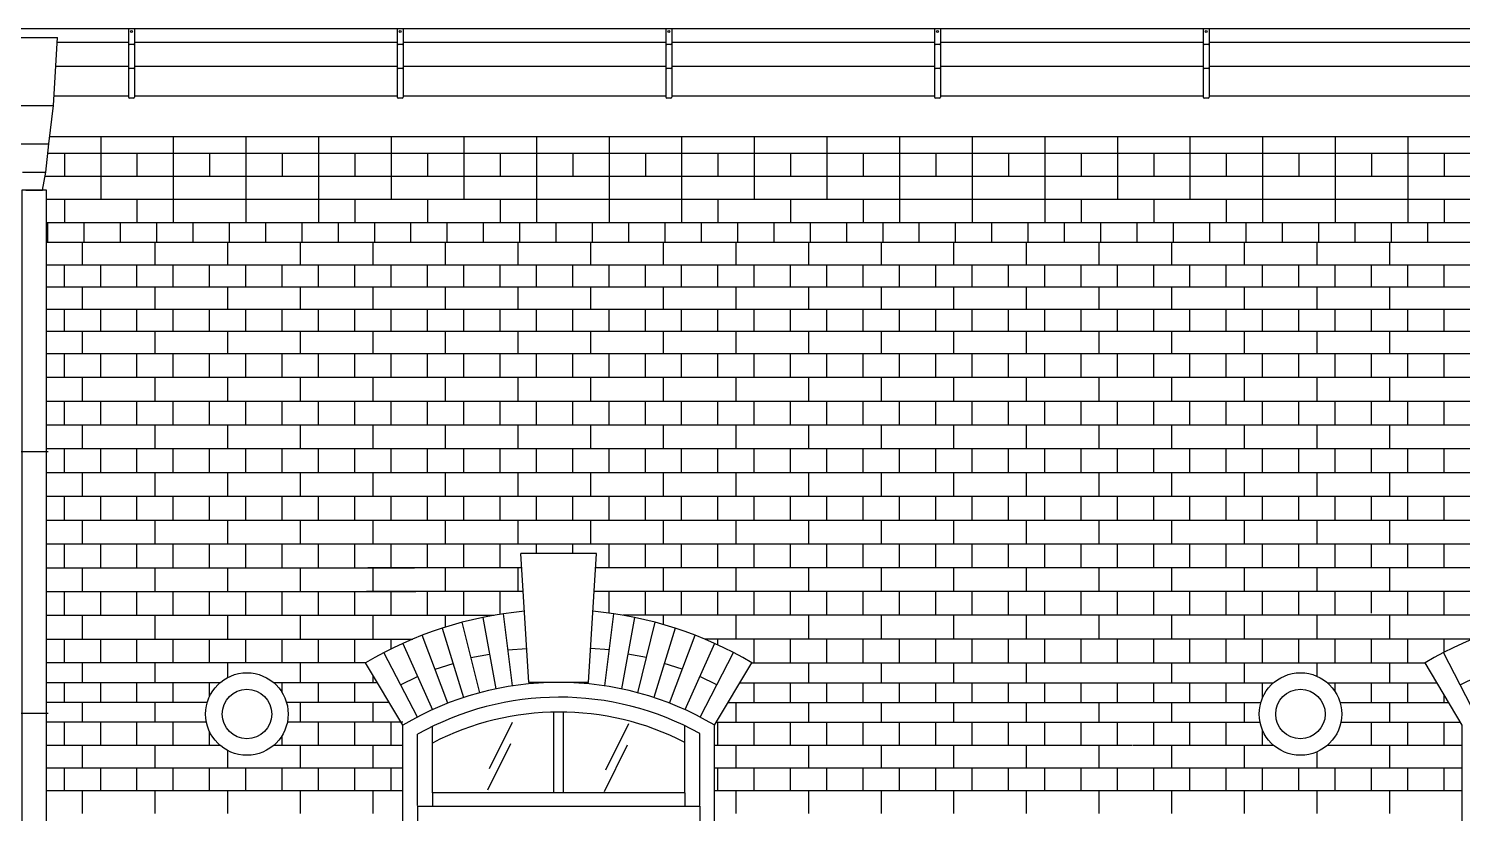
# Model space of a CAD drawing. Extents: x 177441 to 211081, y -129942 to -106182.
# Drawn here: x 191560 to 195903, y -117614 to -115237 of the extents above; entities that cross this region are included whole.
import ezdxf

# ---------------------------------------------------------------- set-up
doc = ezdxf.new("R2010")
doc.units = 0
doc.header["$LTSCALE"] = 50
doc.header["$MEASUREMENT"] = 0
for name, color, linetype in [('COL', 2, 'CONTINUOUS'), ('ele-3', 6, 'CONTINUOUS'), ('h', 5, 'CONTINUOUS'), ('HAT', 5, 'CONTINUOUS'), ('HATCH', 5, 'CONTINUOUS'), ('W-1', 3, 'CONTINUOUS'), ('WID', 4, 'CONTINUOUS')]:
    doc.layers.add(name, color=color, linetype=linetype)

msp = doc.modelspace()

# ---------------------------------------------------------------- linework, layer by layer
at = {"layer": 'COL'}
for p, q in [((191619.5, -116518.6), (191534.5, -116518.6)), ((191619.5, -117311.6), (191534.5, -117311.6))]:
    msp.add_line(p, q, dxfattribs=at)
at = {"layer": 'ele-3'}
for p, q in [((191614.5, -115951.8), (199639.7, -115951.8)), ((191614.5, -116019), (199639.7, -116019)), ((191615.5, -116086.2), (199638.7, -116086.2)), ((191614.5, -116153.4), (199639.7, -116153.4)), ((191614.5, -116220.6), (199639.7, -116220.6)), ((192580.8, -117158), (191614.5, -117158)), ((193750.8, -117158), (195790.8, -117158)), ((192140.1, -117218), (191614.5, -117218)), ((192616.5, -117218), (192302.6, -117218)), ((193715.1, -117218), (194904.2, -117218)), ((194904.2, -117218), (195331.7, -117218)), ((195494.2, -117218), (195826.5, -117218)), ((192101.3, -117278), (191614.5, -117278)), ((192652.2, -117278), (192341.3, -117278)), ((193679.4, -117278), (194702.9, -117278)), ((194702.9, -117278), (195292.9, -117278)), ((195532.9, -117278), (195862.2, -117278)), ((192098.8, -117338), (191614.5, -117338)), ((192693.3, -117338), (192343.8, -117338)), ((193643.7, -117338), (194700.5, -117338)), ((194700.5, -117338), (195290.5, -117338)), ((195535.4, -117338), (195897.9, -117338))]:
    msp.add_line(p, q, dxfattribs=at)
for points in [[(191614.5, -116076.2), (191614.5, -115725.7), (191539.5, -115725.7), (191539.5, -116076.2)], [(191618.3, -115884.6), (191618.3, -115824.6)], [(191728.3, -115884.6), (191728.3, -115824.6)], [(191838.3, -115884.6), (191838.3, -115824.6)], [(191948.3, -115884.6), (191948.3, -115824.6)], [(192058.3, -115884.6), (192058.3, -115824.6)], [(192168.3, -115884.6), (192168.3, -115824.6)], [(192278.3, -115884.6), (192278.3, -115824.6)], [(192388.3, -115884.6), (192388.3, -115824.6)], [(192498.3, -115884.6), (192498.3, -115824.6)], [(192608.3, -115884.6), (192608.3, -115824.6)], [(192718.3, -115884.6), (192718.3, -115824.6)], [(192828.3, -115884.6), (192828.3, -115824.6)], [(192938.3, -115884.6), (192938.3, -115824.6)], [(193048.3, -115884.6), (193048.3, -115824.6)], [(193158.3, -115884.6), (193158.3, -115824.6)], [(193268.3, -115884.6), (193268.3, -115824.6)], [(193378.3, -115884.6), (193378.3, -115824.6)], [(193488.3, -115884.6), (193488.3, -115824.6)], [(193598.3, -115884.6), (193598.3, -115824.6)], [(193708.3, -115884.6), (193708.3, -115824.6)], [(193818.3, -115884.6), (193818.3, -115824.6)], [(193928.3, -115884.6), (193928.3, -115824.6)], [(194038.3, -115884.6), (194038.3, -115824.6)], [(194148.3, -115884.6), (194148.3, -115824.6)], [(194258.3, -115884.6), (194258.3, -115824.6)], [(194368.3, -115884.6), (194368.3, -115824.6)], [(194478.3, -115884.6), (194478.3, -115824.6)], [(194588.3, -115884.6), (194588.3, -115824.6)], [(194698.3, -115884.6), (194698.3, -115824.6)], [(194808.3, -115884.6), (194808.3, -115824.6)], [(194918.3, -115884.6), (194918.3, -115824.6)], [(195028.3, -115884.6), (195028.3, -115824.6)], [(195138.3, -115884.6), (195138.3, -115824.6)], [(195248.3, -115884.6), (195248.3, -115824.6)], [(195358.3, -115884.6), (195358.3, -115824.6)], [(195468.3, -115884.6), (195468.3, -115824.6)], [(195578.3, -115884.6), (195578.3, -115824.6)], [(195688.3, -115884.6), (195688.3, -115824.6)], [(195798.3, -115884.6), (195798.3, -115824.6)], [(191723.3, -115951.8), (191723.3, -115884.6)], [(191943.3, -115951.8), (191943.3, -115884.6)], [(192163.3, -115951.8), (192163.3, -115884.6)], [(192383.3, -115951.8), (192383.3, -115884.6)], [(192603.3, -115951.8), (192603.3, -115884.6)], [(192823.3, -115951.8), (192823.3, -115884.6)], [(193043.3, -115951.8), (193043.3, -115884.6)], [(193263.3, -115951.8), (193263.3, -115884.6)], [(193483.3, -115951.8), (193483.3, -115884.6)], [(193703.3, -115951.8), (193703.3, -115884.6)], [(193923.3, -115951.8), (193923.3, -115884.6)], [(194143.3, -115951.8), (194143.3, -115884.6)], [(194363.3, -115951.8), (194363.3, -115884.6)], [(194583.3, -115951.8), (194583.3, -115884.6)], [(194803.3, -115951.8), (194803.3, -115884.6)], [(195023.3, -115951.8), (195023.3, -115884.6)], [(195243.3, -115951.8), (195243.3, -115884.6)], [(195463.3, -115951.8), (195463.3, -115884.6)], [(195683.3, -115951.8), (195683.3, -115884.6)], [(191539.5, -115935.7), (191539.5, -120689.6), (191614.5, -120689.6), (191614.5, -115935.7)], [(191668.3, -116019), (191668.3, -115951.8)], [(191778.3, -116019), (191778.3, -115951.8)], [(191888.3, -116019), (191888.3, -115951.8)], [(191998.3, -116019), (191998.3, -115951.8)], [(192108.3, -116019), (192108.3, -115951.8)], [(192218.3, -116019), (192218.3, -115951.8)], [(192328.3, -116019), (192328.3, -115951.8)], [(192438.3, -116019), (192438.3, -115951.8)], [(192548.3, -116019), (192548.3, -115951.8)], [(192658.3, -116019), (192658.3, -115951.8)], [(192768.3, -116019), (192768.3, -115951.8)], [(192878.3, -116019), (192878.3, -115951.8)], [(192988.3, -116019), (192988.3, -115951.8)], [(193098.3, -116019), (193098.3, -115951.8)], [(193208.3, -116019), (193208.3, -115951.8)], [(193318.3, -116019), (193318.3, -115951.8)], [(193428.3, -116019), (193428.3, -115951.8)], [(193538.3, -116019), (193538.3, -115951.8)], [(193648.3, -116019), (193648.3, -115951.8)], [(193758.3, -116019), (193758.3, -115951.8)], [(193868.3, -116019), (193868.3, -115951.8)], [(193978.3, -116019), (193978.3, -115951.8)], [(194088.3, -116019), (194088.3, -115951.8)], [(194198.3, -116019), (194198.3, -115951.8)], [(194308.3, -116019), (194308.3, -115951.8)], [(194418.3, -116019), (194418.3, -115951.8)], [(194528.3, -116019), (194528.3, -115951.8)], [(194638.3, -116019), (194638.3, -115951.8)], [(194748.3, -116019), (194748.3, -115951.8)], [(194858.3, -116019), (194858.3, -115951.8)], [(194968.3, -116019), (194968.3, -115951.8)], [(195078.3, -116019), (195078.3, -115951.8)], [(195188.3, -116019), (195188.3, -115951.8)], [(195298.3, -116019), (195298.3, -115951.8)], [(195408.3, -116019), (195408.3, -115951.8)], [(195518.3, -116019), (195518.3, -115951.8)], [(195628.3, -116019), (195628.3, -115951.8)], [(195738.3, -116019), (195738.3, -115951.8)], [(195848.3, -116019), (195848.3, -115951.8)], [(191723.3, -116086.2), (191723.3, -116019)], [(191943.3, -116086.2), (191943.3, -116019)], [(192163.3, -116086.2), (192163.3, -116019)], [(192383.3, -116086.2), (192383.3, -116019)], [(192603.3, -116086.2), (192603.3, -116019)], [(192823.3, -116086.2), (192823.3, -116019)], [(193043.3, -116086.2), (193043.3, -116019)], [(193263.3, -116086.2), (193263.3, -116019)], [(193483.3, -116086.2), (193483.3, -116019)], [(193703.3, -116086.2), (193703.3, -116019)], [(193923.3, -116086.2), (193923.3, -116019)], [(194143.3, -116086.2), (194143.3, -116019)], [(194363.3, -116086.2), (194363.3, -116019)], [(194583.3, -116086.2), (194583.3, -116019)], [(194803.3, -116086.2), (194803.3, -116019)], [(195023.3, -116086.2), (195023.3, -116019)], [(195243.3, -116086.2), (195243.3, -116019)], [(195463.3, -116086.2), (195463.3, -116019)], [(195683.3, -116086.2), (195683.3, -116019)], [(191668.3, -116153.4), (191668.3, -116086.2)], [(191778.3, -116153.4), (191778.3, -116086.2)], [(191888.3, -116153.4), (191888.3, -116086.2)], [(191998.3, -116153.4), (191998.3, -116086.2)], [(192108.3, -116153.4), (192108.3, -116086.2)], [(192218.3, -116153.4), (192218.3, -116086.2)], [(192328.3, -116153.4), (192328.3, -116086.2)], [(192438.3, -116153.4), (192438.3, -116086.2)], [(192548.3, -116153.4), (192548.3, -116086.2)], [(192658.3, -116153.4), (192658.3, -116086.2)], [(192768.3, -116153.4), (192768.3, -116086.2)], [(192878.3, -116153.4), (192878.3, -116086.2)], [(192988.3, -116153.4), (192988.3, -116086.2)], [(193098.3, -116153.4), (193098.3, -116086.2)], [(193208.3, -116153.4), (193208.3, -116086.2)], [(193318.3, -116153.4), (193318.3, -116086.2)], [(193428.3, -116153.4), (193428.3, -116086.2)], [(193538.3, -116153.4), (193538.3, -116086.2)], [(193648.3, -116153.4), (193648.3, -116086.2)], [(193758.3, -116153.4), (193758.3, -116086.2)], [(193868.3, -116153.4), (193868.3, -116086.2)], [(193978.3, -116153.4), (193978.3, -116086.2)], [(194088.3, -116153.4), (194088.3, -116086.2)], [(194198.3, -116153.4), (194198.3, -116086.2)], [(194308.3, -116153.4), (194308.3, -116086.2)], [(194418.3, -116153.4), (194418.3, -116086.2)], [(194528.3, -116153.4), (194528.3, -116086.2)], [(194638.3, -116153.4), (194638.3, -116086.2)], [(194748.3, -116153.4), (194748.3, -116086.2)], [(194858.3, -116153.4), (194858.3, -116086.2)], [(194968.3, -116153.4), (194968.3, -116086.2)], [(195078.3, -116153.4), (195078.3, -116086.2)], [(195188.3, -116153.4), (195188.3, -116086.2)], [(195298.3, -116153.4), (195298.3, -116086.2)], [(195408.3, -116153.4), (195408.3, -116086.2)], [(195518.3, -116153.4), (195518.3, -116086.2)], [(195628.3, -116153.4), (195628.3, -116086.2)], [(195738.3, -116153.4), (195738.3, -116086.2)], [(195848.3, -116153.4), (195848.3, -116086.2)], [(191614.5, -116960.6), (191614.5, -116096.2)], [(191723.3, -116220.6), (191723.3, -116153.4)], [(191943.3, -116220.6), (191943.3, -116153.4)], [(192163.3, -116220.6), (192163.3, -116153.4)], [(192383.3, -116220.6), (192383.3, -116153.4)], [(192603.3, -116220.6), (192603.3, -116153.4)], [(192823.3, -116220.6), (192823.3, -116153.4)], [(193043.3, -116220.6), (193043.3, -116153.4)], [(193263.3, -116220.6), (193263.3, -116153.4)], [(193483.3, -116220.6), (193483.3, -116153.4)], [(193703.3, -116220.6), (193703.3, -116153.4)], [(193923.3, -116220.6), (193923.3, -116153.4)], [(194143.3, -116220.6), (194143.3, -116153.4)], [(194363.3, -116220.6), (194363.3, -116153.4)], [(194583.3, -116220.6), (194583.3, -116153.4)], [(194803.3, -116220.6), (194803.3, -116153.4)], [(195023.3, -116220.6), (195023.3, -116153.4)], [(195243.3, -116220.6), (195243.3, -116153.4)], [(195463.3, -116220.6), (195463.3, -116153.4)], [(195683.3, -116220.6), (195683.3, -116153.4)], [(191614.5, -117845), (191614.5, -116980.6)], [(191723.3, -117218), (191723.3, -117158)], [(191943.3, -117218), (191943.3, -117158)], [(192163.3, -117202.3), (192163.3, -117158)], [(192383.3, -117218), (192383.3, -117158)], [(193923.3, -117218), (193923.3, -117158)], [(194143.3, -117218), (194143.3, -117158)], [(194363.3, -117218), (194363.3, -117158)], [(194583.3, -117218), (194583.3, -117158)], [(195023.3, -117218), (195023.3, -117158)], [(195243.3, -117218), (195243.3, -117158)], [(195463.3, -117198.6), (195463.3, -117158)], [(195683.3, -117218), (195683.3, -117158)], [(191668.3, -117278), (191668.3, -117218)], [(191778.3, -117278), (191778.3, -117218)], [(191888.3, -117278), (191888.3, -117218)], [(191998.3, -117278), (191998.3, -117218)], [(192108.3, -117259.6), (192108.3, -117218)], [(192328.3, -117248.4), (192328.3, -117218)], [(192438.3, -117278), (192438.3, -117218)], [(192548.3, -117278), (192548.3, -117218)], [(192603.3, -117218), (192603.3, -117195.9)], [(193758.3, -117278), (193758.3, -117218)], [(193868.3, -117278), (193868.3, -117218)], [(193978.3, -117278), (193978.3, -117218)], [(194088.3, -117278), (194088.3, -117218)], [(194198.3, -117278), (194198.3, -117218)], [(194308.3, -117278), (194308.3, -117218)], [(194418.3, -117278), (194418.3, -117218)], [(194528.3, -117278), (194528.3, -117218)], [(194638.3, -117278), (194638.3, -117218)], [(194748.3, -117278), (194748.3, -117218)], [(194858.3, -117278), (194858.3, -117218)], [(194968.3, -117278), (194968.3, -117218)], [(195078.3, -117278), (195078.3, -117218)], [(195188.3, -117278), (195188.3, -117218)], [(195298.3, -117263.2), (195298.3, -117218)], [(195518.3, -117245.8), (195518.3, -117218)], [(195628.3, -117278), (195628.3, -117218)], [(195738.3, -117278), (195738.3, -117218)], [(195848.3, -117278), (195848.3, -117254.7)], [(191723.3, -117338), (191723.3, -117278)], [(191943.3, -117338), (191943.3, -117278)], [(192383.3, -117338), (192383.3, -117278)], [(192603.3, -117338), (192603.3, -117278)], [(193703.3, -117338), (193703.3, -117278)], [(193923.3, -117338), (193923.3, -117278)], [(194143.3, -117338), (194143.3, -117278)], [(194363.3, -117338), (194363.3, -117278)], [(194583.3, -117338), (194583.3, -117278)], [(194803.3, -117338), (194803.3, -117278)], [(195023.3, -117338), (195023.3, -117278)], [(195243.3, -117338), (195243.3, -117278)], [(195683.3, -117338), (195683.3, -117278)]]:
    msp.add_lwpolyline(points, dxfattribs=at)
at = {"layer": 'h'}
for p, q in [((199698.3, -115614.6), (191618.3, -115614.6)), ((199644.3, -115684.6), (191609.9, -115684.6)), ((199644.3, -115684.6), (191609.9, -115684.6)), ((199639.7, -115754.6), (191614.5, -115754.6)), ((191614.5, -116292.7), (199639.7, -116292.7)), ((191614.5, -116364.8), (199639.7, -116364.8)), ((191614.5, -116436.9), (199639.7, -116436.9)), ((191614.5, -116509), (199639.7, -116509)), ((191614.5, -116581.1), (199639.7, -116581.1)), ((191614.5, -116653.2), (199639.7, -116653.2)), ((191614.5, -116725.4), (199639.7, -116725.4)), ((191614.5, -116797.5), (199639.7, -116797.5)), ((191614.5, -116869.6), (192728.5, -116869.6)), ((193053.5, -116869.6), (192588.1, -116869.6)), ((196263.5, -116869.6), (193278.1, -116869.6)), ((191614.5, -116941.7), (192733.1, -116941.7)), ((193058.1, -116941.7), (192583.5, -116941.7)), ((196268.1, -116941.7), (193273.5, -116941.7)), ((191614.5, -117013.8), (192970.8, -117013.8)), ((192926.4, -117248.6), (192873.8, -117034.9)), ((192935.9, -117020.4), (192975.8, -117236.8)), ((193025.7, -117227.7), (192998.7, -117009.3)), ((193305.9, -117227.7), (193332.9, -117009.3)), ((193395.7, -117020.4), (193355.8, -117236.8)), ((196180.8, -117013.8), (193360.8, -117013.8)), ((193405.2, -117248.6), (193457.8, -117034.9)), ((191614.5, -117085.9), (192723.8, -117085.9)), ((192830, -117280.3), (192752.6, -117074.3)), ((192812.6, -117052.9), (192877.8, -117263.1)), ((193519, -117052.9), (193453.8, -117263.1)), ((193501.6, -117280.3), (193579, -117074.3)), ((195933.8, -117085.9), (193607.8, -117085.9)), ((192737.6, -117322.3), (192636.4, -117126.9)), ((192693.8, -117099), (192783.2, -117300)), ((192900.1, -117141.8), (192956.3, -117131.4)), ((193012.2, -117118.5), (193069.3, -117114.9)), ((193319.4, -117118.5), (193262.3, -117114.9)), ((193431.5, -117141.8), (193375.3, -117131.4)), ((193637.8, -117099), (193548.4, -117300)), ((193594, -117322.3), (193695.2, -117126.9)), ((195947.6, -117322.3), (195846.4, -117126.9)), ((192791.3, -117177.3), (192845.9, -117160.3)), ((193540.3, -117177.3), (193485.7, -117160.3)), ((192687, -117224.6), (192738.5, -117199.5)), ((193644.6, -117224.6), (193593.1, -117199.5)), ((195897, -117224.6), (195948.5, -117199.5)), ((193024.6, -117338.3), (192955, -117479)), ((193377.6, -117342.7), (193308, -117483.4)), ((191614.5, -117407), (192138.9, -117407)), ((192303.7, -117407), (192693.3, -117407)), ((193019.9, -117403.1), (192950.3, -117543.8)), ((193372.8, -117407.5), (193303.3, -117548.3)), ((193638.3, -117407), (194903, -117407)), ((194905.4, -117407), (195330.5, -117407)), ((195495.4, -117407), (195903.3, -117407)), ((191614.5, -117475.9), (192693.3, -117475.9)), ((193638.3, -117475.9), (195903.3, -117475.9)), ((191614.5, -117544.9), (192693.3, -117544.9)), ((193638.3, -117544.9), (195903.3, -117544.9))]:
    msp.add_line(p, q, dxfattribs=at)
for points in [[(191778.3, -115564.6), (191778.3, -115614.6)], [(191998.3, -115564.6), (191998.3, -115614.6)], [(192218.3, -115564.6), (192218.3, -115614.6)], [(192438.3, -115564.6), (192438.3, -115614.6)], [(192658.3, -115564.6), (192658.3, -115614.6)], [(192878.3, -115564.6), (192878.3, -115614.6)], [(193098.3, -115564.6), (193098.3, -115614.6)], [(193318.3, -115564.6), (193318.3, -115614.6)], [(193538.3, -115564.6), (193538.3, -115614.6)], [(193758.3, -115564.6), (193758.3, -115614.6)], [(193978.3, -115564.6), (193978.3, -115614.6)], [(194198.3, -115564.6), (194198.3, -115614.6)], [(194418.3, -115564.6), (194418.3, -115614.6)], [(194638.3, -115564.6), (194638.3, -115614.6)], [(194858.3, -115564.6), (194858.3, -115614.6)], [(195078.3, -115564.6), (195078.3, -115614.6)], [(195298.3, -115564.6), (195298.3, -115614.6)], [(195518.3, -115564.6), (195518.3, -115614.6)], [(195738.3, -115564.6), (195738.3, -115614.6)], [(191668.3, -115614.6), (191668.3, -115684.6)], [(191668.3, -115614.6), (191668.3, -115684.6)], [(191778.3, -115614.6), (191778.3, -115684.6)], [(191778.3, -115614.6), (191778.3, -115684.6)], [(191888.3, -115614.6), (191888.3, -115684.6)], [(191888.3, -115614.6), (191888.3, -115684.6)], [(191998.3, -115614.6), (191998.3, -115684.6)], [(191998.3, -115614.6), (191998.3, -115684.6)], [(192108.3, -115614.6), (192108.3, -115684.6)], [(192108.3, -115614.6), (192108.3, -115684.6)], [(192218.3, -115614.6), (192218.3, -115684.6)], [(192218.3, -115614.6), (192218.3, -115684.6)], [(192328.3, -115614.6), (192328.3, -115684.6)], [(192328.3, -115614.6), (192328.3, -115684.6)], [(192438.3, -115614.6), (192438.3, -115684.6)], [(192438.3, -115614.6), (192438.3, -115684.6)], [(192548.3, -115614.6), (192548.3, -115684.6)], [(192548.3, -115614.6), (192548.3, -115684.6)], [(192658.3, -115614.6), (192658.3, -115684.6)], [(192658.3, -115614.6), (192658.3, -115684.6)], [(192768.3, -115614.6), (192768.3, -115684.6)], [(192768.3, -115614.6), (192768.3, -115684.6)], [(192878.3, -115614.6), (192878.3, -115684.6)], [(192878.3, -115614.6), (192878.3, -115684.6)], [(192988.3, -115614.6), (192988.3, -115684.6)], [(192988.3, -115614.6), (192988.3, -115684.6)], [(193098.3, -115614.6), (193098.3, -115684.6)], [(193098.3, -115614.6), (193098.3, -115684.6)], [(193208.3, -115614.6), (193208.3, -115684.6)], [(193208.3, -115614.6), (193208.3, -115684.6)], [(193318.3, -115614.6), (193318.3, -115684.6)], [(193318.3, -115614.6), (193318.3, -115684.6)], [(193428.3, -115614.6), (193428.3, -115684.6)], [(193428.3, -115614.6), (193428.3, -115684.6)], [(193538.3, -115614.6), (193538.3, -115684.6)], [(193538.3, -115614.6), (193538.3, -115684.6)], [(193648.3, -115614.6), (193648.3, -115684.6)], [(193648.3, -115614.6), (193648.3, -115684.6)], [(193758.3, -115614.6), (193758.3, -115684.6)], [(193758.3, -115614.6), (193758.3, -115684.6)], [(193868.3, -115614.6), (193868.3, -115684.6)], [(193868.3, -115614.6), (193868.3, -115684.6)], [(193978.3, -115614.6), (193978.3, -115684.6)], [(193978.3, -115614.6), (193978.3, -115684.6)], [(194088.3, -115614.6), (194088.3, -115684.6)], [(194088.3, -115614.6), (194088.3, -115684.6)], [(194198.3, -115614.6), (194198.3, -115684.6)], [(194198.3, -115614.6), (194198.3, -115684.6)], [(194308.3, -115614.6), (194308.3, -115684.6)], [(194308.3, -115614.6), (194308.3, -115684.6)], [(194418.3, -115614.6), (194418.3, -115684.6)], [(194418.3, -115614.6), (194418.3, -115684.6)], [(194528.3, -115614.6), (194528.3, -115684.6)], [(194528.3, -115614.6), (194528.3, -115684.6)], [(194638.3, -115614.6), (194638.3, -115684.6)], [(194638.3, -115614.6), (194638.3, -115684.6)], [(194748.3, -115614.6), (194748.3, -115684.6)], [(194748.3, -115614.6), (194748.3, -115684.6)], [(194858.3, -115614.6), (194858.3, -115684.6)], [(194858.3, -115614.6), (194858.3, -115684.6)], [(194968.3, -115614.6), (194968.3, -115684.6)], [(194968.3, -115614.6), (194968.3, -115684.6)], [(195078.3, -115614.6), (195078.3, -115684.6)], [(195078.3, -115614.6), (195078.3, -115684.6)], [(195188.3, -115614.6), (195188.3, -115684.6)], [(195188.3, -115614.6), (195188.3, -115684.6)], [(195298.3, -115614.6), (195298.3, -115684.6)], [(195298.3, -115614.6), (195298.3, -115684.6)], [(195408.3, -115614.6), (195408.3, -115684.6)], [(195408.3, -115614.6), (195408.3, -115684.6)], [(195518.3, -115614.6), (195518.3, -115684.6)], [(195518.3, -115614.6), (195518.3, -115684.6)], [(195628.3, -115614.6), (195628.3, -115684.6)], [(195628.3, -115614.6), (195628.3, -115684.6)], [(195738.3, -115614.6), (195738.3, -115684.6)], [(195738.3, -115614.6), (195738.3, -115684.6)], [(195848.3, -115614.6), (195848.3, -115684.6)], [(195848.3, -115614.6), (195848.3, -115684.6)], [(191778.3, -115684.6), (191778.3, -115754.6)], [(191998.3, -115684.6), (191998.3, -115754.6)], [(192218.3, -115684.6), (192218.3, -115754.6)], [(192438.3, -115684.6), (192438.3, -115754.6)], [(192658.3, -115684.6), (192658.3, -115754.6)], [(192878.3, -115684.6), (192878.3, -115754.6)], [(193098.3, -115684.6), (193098.3, -115754.6)], [(193318.3, -115684.6), (193318.3, -115754.6)], [(193538.3, -115684.6), (193538.3, -115754.6)], [(193758.3, -115684.6), (193758.3, -115754.6)], [(193978.3, -115684.6), (193978.3, -115754.6)], [(194198.3, -115684.6), (194198.3, -115754.6)], [(194418.3, -115684.6), (194418.3, -115754.6)], [(194638.3, -115684.6), (194638.3, -115754.6)], [(194858.3, -115684.6), (194858.3, -115754.6)], [(195078.3, -115684.6), (195078.3, -115754.6)], [(195298.3, -115684.6), (195298.3, -115754.6)], [(195518.3, -115684.6), (195518.3, -115754.6)], [(195738.3, -115684.6), (195738.3, -115754.6)], [(191668.3, -115754.6), (191668.3, -115824.6)], [(191888.3, -115754.6), (191888.3, -115824.6)], [(191998.3, -115754.6), (191998.3, -115824.6)], [(192218.3, -115754.6), (192218.3, -115824.6)], [(192438.3, -115754.6), (192438.3, -115824.6)], [(192548.3, -115754.6), (192548.3, -115824.6)], [(192768.3, -115754.6), (192768.3, -115824.6)], [(192988.3, -115754.6), (192988.3, -115824.6)], [(193098.3, -115754.6), (193098.3, -115824.6)], [(193318.3, -115754.6), (193318.3, -115824.6)], [(193538.3, -115754.6), (193538.3, -115824.6)], [(193648.3, -115754.6), (193648.3, -115824.6)], [(193868.3, -115754.6), (193868.3, -115824.6)], [(194088.3, -115754.6), (194088.3, -115824.6)], [(194198.3, -115754.6), (194198.3, -115824.6)], [(194418.3, -115754.6), (194418.3, -115824.6)], [(194638.3, -115754.6), (194638.3, -115824.6)], [(194748.3, -115754.6), (194748.3, -115824.6)], [(194968.3, -115754.6), (194968.3, -115824.6)], [(195188.3, -115754.6), (195188.3, -115824.6)], [(195298.3, -115754.6), (195298.3, -115824.6)], [(195518.3, -115754.6), (195518.3, -115824.6)], [(195738.3, -115754.6), (195738.3, -115824.6)], [(195848.3, -115754.6), (195848.3, -115824.6)], [(191668.3, -116292.7), (191668.3, -116220.6)], [(191778.3, -116292.7), (191778.3, -116220.6)], [(191888.3, -116292.7), (191888.3, -116220.6)], [(191998.3, -116292.7), (191998.3, -116220.6)], [(192108.3, -116292.7), (192108.3, -116220.6)], [(192218.3, -116292.7), (192218.3, -116220.6)], [(192328.3, -116292.7), (192328.3, -116220.6)], [(192438.3, -116292.7), (192438.3, -116220.6)], [(192548.3, -116292.7), (192548.3, -116220.6)], [(192658.3, -116292.7), (192658.3, -116220.6)], [(192768.3, -116292.7), (192768.3, -116220.6)], [(192878.3, -116292.7), (192878.3, -116220.6)], [(192988.3, -116292.7), (192988.3, -116220.6)], [(193098.3, -116292.7), (193098.3, -116220.6)], [(193208.3, -116292.7), (193208.3, -116220.6)], [(193318.3, -116292.7), (193318.3, -116220.6)], [(193428.3, -116292.7), (193428.3, -116220.6)], [(193538.3, -116292.7), (193538.3, -116220.6)], [(193648.3, -116292.7), (193648.3, -116220.6)], [(193758.3, -116292.7), (193758.3, -116220.6)], [(193868.3, -116292.7), (193868.3, -116220.6)], [(193978.3, -116292.7), (193978.3, -116220.6)], [(194088.3, -116292.7), (194088.3, -116220.6)], [(194198.3, -116292.7), (194198.3, -116220.6)], [(194308.3, -116292.7), (194308.3, -116220.6)], [(194418.3, -116292.7), (194418.3, -116220.6)], [(194528.3, -116292.7), (194528.3, -116220.6)], [(194638.3, -116292.7), (194638.3, -116220.6)], [(194748.3, -116292.7), (194748.3, -116220.6)], [(194858.3, -116292.7), (194858.3, -116220.6)], [(194968.3, -116292.7), (194968.3, -116220.6)], [(195078.3, -116292.7), (195078.3, -116220.6)], [(195188.3, -116292.7), (195188.3, -116220.6)], [(195298.3, -116292.7), (195298.3, -116220.6)], [(195408.3, -116292.7), (195408.3, -116220.6)], [(195518.3, -116292.7), (195518.3, -116220.6)], [(195628.3, -116292.7), (195628.3, -116220.6)], [(195738.3, -116292.7), (195738.3, -116220.6)], [(195848.3, -116292.7), (195848.3, -116220.6)], [(191723.3, -116364.8), (191723.3, -116292.7)], [(191943.3, -116364.8), (191943.3, -116292.7)], [(192163.3, -116364.8), (192163.3, -116292.7)], [(192383.3, -116364.8), (192383.3, -116292.7)], [(192603.3, -116364.8), (192603.3, -116292.7)], [(192823.3, -116364.8), (192823.3, -116292.7)], [(193043.3, -116364.8), (193043.3, -116292.7)], [(193263.3, -116364.8), (193263.3, -116292.7)], [(193483.3, -116364.8), (193483.3, -116292.7)], [(193703.3, -116364.8), (193703.3, -116292.7)], [(193923.3, -116364.8), (193923.3, -116292.7)], [(194143.3, -116364.8), (194143.3, -116292.7)], [(194363.3, -116364.8), (194363.3, -116292.7)], [(194583.3, -116364.8), (194583.3, -116292.7)], [(194803.3, -116364.8), (194803.3, -116292.7)], [(195023.3, -116364.8), (195023.3, -116292.7)], [(195243.3, -116364.8), (195243.3, -116292.7)], [(195463.3, -116364.8), (195463.3, -116292.7)], [(195683.3, -116364.8), (195683.3, -116292.7)], [(191668.3, -116436.9), (191668.3, -116364.8)], [(191778.3, -116436.9), (191778.3, -116364.8)], [(191888.3, -116436.9), (191888.3, -116364.8)], [(191998.3, -116436.9), (191998.3, -116364.8)], [(192108.3, -116436.9), (192108.3, -116364.8)], [(192218.3, -116436.9), (192218.3, -116364.8)], [(192328.3, -116436.9), (192328.3, -116364.8)], [(192438.3, -116436.9), (192438.3, -116364.8)], [(192548.3, -116436.9), (192548.3, -116364.8)], [(192658.3, -116436.9), (192658.3, -116364.8)], [(192768.3, -116436.9), (192768.3, -116364.8)], [(192878.3, -116436.9), (192878.3, -116364.8)], [(192988.3, -116436.9), (192988.3, -116364.8)], [(193098.3, -116436.9), (193098.3, -116364.8)], [(193208.3, -116436.9), (193208.3, -116364.8)], [(193318.3, -116436.9), (193318.3, -116364.8)], [(193428.3, -116436.9), (193428.3, -116364.8)], [(193538.3, -116436.9), (193538.3, -116364.8)], [(193648.3, -116436.9), (193648.3, -116364.8)], [(193758.3, -116436.9), (193758.3, -116364.8)], [(193868.3, -116436.9), (193868.3, -116364.8)], [(193978.3, -116436.9), (193978.3, -116364.8)], [(194088.3, -116436.9), (194088.3, -116364.8)], [(194198.3, -116436.9), (194198.3, -116364.8)], [(194308.3, -116436.9), (194308.3, -116364.8)], [(194418.3, -116436.9), (194418.3, -116364.8)], [(194528.3, -116436.9), (194528.3, -116364.8)], [(194638.3, -116436.9), (194638.3, -116364.8)], [(194748.3, -116436.9), (194748.3, -116364.8)], [(194858.3, -116436.9), (194858.3, -116364.8)], [(194968.3, -116436.9), (194968.3, -116364.8)], [(195078.3, -116436.9), (195078.3, -116364.8)], [(195188.3, -116436.9), (195188.3, -116364.8)], [(195298.3, -116436.9), (195298.3, -116364.8)], [(195408.3, -116436.9), (195408.3, -116364.8)], [(195518.3, -116436.9), (195518.3, -116364.8)], [(195628.3, -116436.9), (195628.3, -116364.8)], [(195738.3, -116436.9), (195738.3, -116364.8)], [(195848.3, -116436.9), (195848.3, -116364.8)], [(191723.3, -116509), (191723.3, -116436.9)], [(191943.3, -116509), (191943.3, -116436.9)], [(192163.3, -116509), (192163.3, -116436.9)], [(192383.3, -116509), (192383.3, -116436.9)], [(192603.3, -116509), (192603.3, -116436.9)], [(192823.3, -116509), (192823.3, -116436.9)], [(193043.3, -116509), (193043.3, -116436.9)], [(193263.3, -116509), (193263.3, -116436.9)], [(193483.3, -116509), (193483.3, -116436.9)], [(193703.3, -116509), (193703.3, -116436.9)], [(193923.3, -116509), (193923.3, -116436.9)], [(194143.3, -116509), (194143.3, -116436.9)], [(194363.3, -116509), (194363.3, -116436.9)], [(194583.3, -116509), (194583.3, -116436.9)], [(194803.3, -116509), (194803.3, -116436.9)], [(195023.3, -116509), (195023.3, -116436.9)], [(195243.3, -116509), (195243.3, -116436.9)], [(195463.3, -116509), (195463.3, -116436.9)], [(195683.3, -116509), (195683.3, -116436.9)], [(191668.3, -116581.1), (191668.3, -116509)], [(191778.3, -116581.1), (191778.3, -116509)], [(191888.3, -116581.1), (191888.3, -116509)], [(191998.3, -116581.1), (191998.3, -116509)], [(192108.3, -116581.1), (192108.3, -116509)], [(192218.3, -116581.1), (192218.3, -116509)], [(192328.3, -116581.1), (192328.3, -116509)], [(192438.3, -116581.1), (192438.3, -116509)], [(192548.3, -116581.1), (192548.3, -116509)], [(192658.3, -116581.1), (192658.3, -116509)], [(192768.3, -116581.1), (192768.3, -116509)], [(192878.3, -116581.1), (192878.3, -116509)], [(192988.3, -116581.1), (192988.3, -116509)], [(193098.3, -116581.1), (193098.3, -116509)], [(193208.3, -116581.1), (193208.3, -116509)], [(193318.3, -116581.1), (193318.3, -116509)], [(193428.3, -116581.1), (193428.3, -116509)], [(193538.3, -116581.1), (193538.3, -116509)], [(193648.3, -116581.1), (193648.3, -116509)], [(193758.3, -116581.1), (193758.3, -116509)], [(193868.3, -116581.1), (193868.3, -116509)], [(193978.3, -116581.1), (193978.3, -116509)], [(194088.3, -116581.1), (194088.3, -116509)], [(194198.3, -116581.1), (194198.3, -116509)], [(194308.3, -116581.1), (194308.3, -116509)], [(194418.3, -116581.1), (194418.3, -116509)], [(194528.3, -116581.1), (194528.3, -116509)], [(194638.3, -116581.1), (194638.3, -116509)], [(194748.3, -116581.1), (194748.3, -116509)], [(194858.3, -116581.1), (194858.3, -116509)], [(194968.3, -116581.1), (194968.3, -116509)], [(195078.3, -116581.1), (195078.3, -116509)], [(195188.3, -116581.1), (195188.3, -116509)], [(195298.3, -116581.1), (195298.3, -116509)], [(195408.3, -116581.1), (195408.3, -116509)], [(195518.3, -116581.1), (195518.3, -116509)], [(195628.3, -116581.1), (195628.3, -116509)], [(195738.3, -116581.1), (195738.3, -116509)], [(195848.3, -116581.1), (195848.3, -116509)], [(191723.3, -116653.2), (191723.3, -116581.1)], [(191943.3, -116653.2), (191943.3, -116581.1)], [(192163.3, -116653.2), (192163.3, -116581.1)], [(192383.3, -116653.2), (192383.3, -116581.1)], [(192603.3, -116653.2), (192603.3, -116581.1)], [(192823.3, -116653.2), (192823.3, -116581.1)], [(193043.3, -116653.2), (193043.3, -116581.1)], [(193263.3, -116653.2), (193263.3, -116581.1)], [(193483.3, -116653.2), (193483.3, -116581.1)], [(193703.3, -116653.2), (193703.3, -116581.1)], [(193923.3, -116653.2), (193923.3, -116581.1)], [(194143.3, -116653.2), (194143.3, -116581.1)], [(194363.3, -116653.2), (194363.3, -116581.1)], [(194583.3, -116653.2), (194583.3, -116581.1)], [(194803.3, -116653.2), (194803.3, -116581.1)], [(195023.3, -116653.2), (195023.3, -116581.1)], [(195243.3, -116653.2), (195243.3, -116581.1)], [(195463.3, -116653.2), (195463.3, -116581.1)], [(195683.3, -116653.2), (195683.3, -116581.1)], [(191668.3, -116725.4), (191668.3, -116653.2)], [(191778.3, -116725.4), (191778.3, -116653.2)], [(191888.3, -116725.4), (191888.3, -116653.2)], [(191998.3, -116725.4), (191998.3, -116653.2)], [(192108.3, -116725.4), (192108.3, -116653.2)], [(192218.3, -116725.4), (192218.3, -116653.2)], [(192328.3, -116725.4), (192328.3, -116653.2)], [(192438.3, -116725.4), (192438.3, -116653.2)], [(192548.3, -116725.4), (192548.3, -116653.2)], [(192658.3, -116725.4), (192658.3, -116653.2)], [(192768.3, -116725.4), (192768.3, -116653.2)], [(192878.3, -116725.4), (192878.3, -116653.2)], [(192988.3, -116725.4), (192988.3, -116653.2)], [(193098.3, -116725.4), (193098.3, -116653.2)], [(193208.3, -116725.4), (193208.3, -116653.2)], [(193318.3, -116725.4), (193318.3, -116653.2)], [(193428.3, -116725.4), (193428.3, -116653.2)], [(193538.3, -116725.4), (193538.3, -116653.2)], [(193648.3, -116725.4), (193648.3, -116653.2)], [(193758.3, -116725.4), (193758.3, -116653.2)], [(193868.3, -116725.4), (193868.3, -116653.2)], [(193978.3, -116725.4), (193978.3, -116653.2)], [(194088.3, -116725.4), (194088.3, -116653.2)], [(194198.3, -116725.4), (194198.3, -116653.2)], [(194308.3, -116725.4), (194308.3, -116653.2)], [(194418.3, -116725.4), (194418.3, -116653.2)], [(194528.3, -116725.4), (194528.3, -116653.2)], [(194638.3, -116725.4), (194638.3, -116653.2)], [(194748.3, -116725.4), (194748.3, -116653.2)], [(194858.3, -116725.4), (194858.3, -116653.2)], [(194968.3, -116725.4), (194968.3, -116653.2)], [(195078.3, -116725.4), (195078.3, -116653.2)], [(195188.3, -116725.4), (195188.3, -116653.2)], [(195298.3, -116725.4), (195298.3, -116653.2)], [(195408.3, -116725.4), (195408.3, -116653.2)], [(195518.3, -116725.4), (195518.3, -116653.2)], [(195628.3, -116725.4), (195628.3, -116653.2)], [(195738.3, -116725.4), (195738.3, -116653.2)], [(195848.3, -116725.4), (195848.3, -116653.2)], [(191723.3, -116797.5), (191723.3, -116725.4)], [(191943.3, -116797.5), (191943.3, -116725.4)], [(192163.3, -116797.5), (192163.3, -116725.4)], [(192383.3, -116797.5), (192383.3, -116725.4)], [(192603.3, -116797.5), (192603.3, -116725.4)], [(192823.3, -116797.5), (192823.3, -116725.4)], [(193043.3, -116797.5), (193043.3, -116725.4)], [(193263.3, -116797.5), (193263.3, -116725.4)], [(193483.3, -116797.5), (193483.3, -116725.4)], [(193703.3, -116797.5), (193703.3, -116725.4)], [(193923.3, -116797.5), (193923.3, -116725.4)], [(194143.3, -116797.5), (194143.3, -116725.4)], [(194363.3, -116797.5), (194363.3, -116725.4)], [(194583.3, -116797.5), (194583.3, -116725.4)], [(194803.3, -116797.5), (194803.3, -116725.4)], [(195023.3, -116797.5), (195023.3, -116725.4)], [(195243.3, -116797.5), (195243.3, -116725.4)], [(195463.3, -116797.5), (195463.3, -116725.4)], [(195683.3, -116797.5), (195683.3, -116725.4)], [(191668.3, -116869.6), (191668.3, -116797.5)], [(191778.3, -116869.6), (191778.3, -116797.5)], [(191888.3, -116869.6), (191888.3, -116797.5)], [(191998.3, -116869.6), (191998.3, -116797.5)], [(192108.3, -116869.6), (192108.3, -116797.5)], [(192218.3, -116869.6), (192218.3, -116797.5)], [(192328.3, -116869.6), (192328.3, -116797.5)], [(192438.3, -116869.6), (192438.3, -116797.5)], [(192548.3, -116869.6), (192548.3, -116797.5)], [(192658.3, -116869.6), (192658.3, -116797.5)], [(192768.3, -116869.6), (192768.3, -116797.5)], [(192878.3, -116869.6), (192878.3, -116797.5)], [(192988.3, -116869.6), (192988.3, -116797.5)], [(193098.3, -116827), (193098.3, -116797.5)], [(193208.3, -116827), (193208.3, -116797.5)], [(193318.3, -116869.6), (193318.3, -116797.5)], [(193428.3, -116869.6), (193428.3, -116797.5)], [(193538.3, -116869.6), (193538.3, -116797.5)], [(193648.3, -116869.6), (193648.3, -116797.5)], [(193758.3, -116869.6), (193758.3, -116797.5)], [(193868.3, -116869.6), (193868.3, -116797.5)], [(193978.3, -116869.6), (193978.3, -116797.5)], [(194088.3, -116869.6), (194088.3, -116797.5)], [(194198.3, -116869.6), (194198.3, -116797.5)], [(194308.3, -116869.6), (194308.3, -116797.5)], [(194418.3, -116869.6), (194418.3, -116797.5)], [(194528.3, -116869.6), (194528.3, -116797.5)], [(194638.3, -116869.6), (194638.3, -116797.5)], [(194748.3, -116869.6), (194748.3, -116797.5)], [(194858.3, -116869.6), (194858.3, -116797.5)], [(194968.3, -116869.6), (194968.3, -116797.5)], [(195078.3, -116869.6), (195078.3, -116797.5)], [(195188.3, -116869.6), (195188.3, -116797.5)], [(195298.3, -116869.6), (195298.3, -116797.5)], [(195408.3, -116869.6), (195408.3, -116797.5)], [(195518.3, -116869.6), (195518.3, -116797.5)], [(195628.3, -116869.6), (195628.3, -116797.5)], [(195738.3, -116869.6), (195738.3, -116797.5)], [(195848.3, -116869.6), (195848.3, -116797.5)], [(191723.3, -116941.7), (191723.3, -116869.6)], [(191943.3, -116941.7), (191943.3, -116869.6)], [(192163.3, -116941.7), (192163.3, -116869.6)], [(192383.3, -116941.7), (192383.3, -116869.6)], [(192603.3, -116941.7), (192603.3, -116869.6)], [(192823.3, -116941.7), (192823.3, -116869.6)], [(193043.3, -116941.7), (193043.3, -116869.6)], [(193483.3, -116941.7), (193483.3, -116869.6)], [(193703.3, -116941.7), (193703.3, -116869.6)], [(193923.3, -116941.7), (193923.3, -116869.6)], [(194143.3, -116941.7), (194143.3, -116869.6)], [(194363.3, -116941.7), (194363.3, -116869.6)], [(194583.3, -116941.7), (194583.3, -116869.6)], [(194803.3, -116941.7), (194803.3, -116869.6)], [(195023.3, -116941.7), (195023.3, -116869.6)], [(195243.3, -116941.7), (195243.3, -116869.6)], [(195463.3, -116941.7), (195463.3, -116869.6)], [(195683.3, -116941.7), (195683.3, -116869.6)], [(191668.3, -117013.8), (191668.3, -116941.7)], [(191778.3, -117013.8), (191778.3, -116941.7)], [(191888.3, -117013.8), (191888.3, -116941.7)], [(191998.3, -117013.8), (191998.3, -116941.7)], [(192108.3, -117013.8), (192108.3, -116941.7)], [(192218.3, -117013.8), (192218.3, -116941.7)], [(192328.3, -117013.8), (192328.3, -116941.7)], [(192438.3, -117013.8), (192438.3, -116941.7)], [(192548.3, -117013.8), (192548.3, -116941.7)], [(192658.3, -117013.8), (192658.3, -116941.7)], [(192768.3, -117013.8), (192768.3, -116941.7)], [(192878.3, -117013.8), (192878.3, -116941.7)], [(192988.3, -117010.9), (192988.3, -116941.7)], [(193318.3, -117007.3), (193318.3, -116941.7)], [(193428.3, -117013.8), (193428.3, -116941.7)], [(193538.3, -117013.8), (193538.3, -116941.7)], [(193648.3, -117013.8), (193648.3, -116941.7)], [(193758.3, -117013.8), (193758.3, -116941.7)], [(193868.3, -117013.8), (193868.3, -116941.7)], [(193978.3, -117013.8), (193978.3, -116941.7)], [(194088.3, -117013.8), (194088.3, -116941.7)], [(194198.3, -117013.8), (194198.3, -116941.7)], [(194308.3, -117013.8), (194308.3, -116941.7)], [(194418.3, -117013.8), (194418.3, -116941.7)], [(194528.3, -117013.8), (194528.3, -116941.7)], [(194638.3, -117013.8), (194638.3, -116941.7)], [(194748.3, -117013.8), (194748.3, -116941.7)], [(194858.3, -117013.8), (194858.3, -116941.7)], [(194968.3, -117013.8), (194968.3, -116941.7)], [(195078.3, -117013.8), (195078.3, -116941.7)], [(195188.3, -117013.8), (195188.3, -116941.7)], [(195298.3, -117013.8), (195298.3, -116941.7)], [(195408.3, -117013.8), (195408.3, -116941.7)], [(195518.3, -117013.8), (195518.3, -116941.7)], [(195628.3, -117007.9), (195628.3, -116941.7)], [(195738.3, -117013.8), (195738.3, -116941.7)], [(195848.3, -117013.8), (195848.3, -116941.7)], [(191723.3, -117085.9), (191723.3, -117013.8)], [(191943.3, -117085.9), (191943.3, -117013.8)], [(192163.3, -117085.9), (192163.3, -117013.8)], [(192383.3, -117085.9), (192383.3, -117013.8)], [(192603.3, -117085.9), (192603.3, -117013.8)], [(192823.3, -117049.5), (192823.3, -117013.8)], [(193483.3, -117042), (193483.3, -117013.8)], [(193703.3, -117085.9), (193703.3, -117013.8)], [(193923.3, -117085.9), (193923.3, -117013.8)], [(194143.3, -117085.9), (194143.3, -117013.8)], [(194363.3, -117085.9), (194363.3, -117013.8)], [(194583.3, -117085.9), (194583.3, -117013.8)], [(194803.3, -117085.9), (194803.3, -117013.8)], [(195023.3, -117085.9), (195023.3, -117013.8)], [(195243.3, -117085.9), (195243.3, -117013.8)], [(195463.3, -117085.9), (195463.3, -117013.8)], [(195683.3, -117085.9), (195683.3, -117013.8)], [(191668.3, -117158), (191668.3, -117085.9)], [(191778.3, -117158), (191778.3, -117085.9)], [(191888.3, -117158), (191888.3, -117085.9)], [(191998.3, -117158), (191998.3, -117085.9)], [(192108.3, -117158), (192108.3, -117085.9)], [(192218.3, -117158), (192218.3, -117085.9)], [(192328.3, -117158), (192328.3, -117085.9)], [(192438.3, -117158), (192438.3, -117085.9)], [(192548.3, -117158), (192548.3, -117085.9)], [(192658.3, -117115.8), (192658.3, -117085.9)], [(193648.3, -117103.8), (193648.3, -117085.9)], [(193758.3, -117158), (193758.3, -117085.9)], [(193868.3, -117158), (193868.3, -117085.9)], [(193978.3, -117158), (193978.3, -117085.9)], [(194088.3, -117158), (194088.3, -117085.9)], [(194198.3, -117158), (194198.3, -117085.9)], [(194308.3, -117158), (194308.3, -117085.9)], [(194418.3, -117158), (194418.3, -117085.9)], [(194528.3, -117158), (194528.3, -117085.9)], [(194638.3, -117158), (194638.3, -117085.9)], [(194748.3, -117158), (194748.3, -117085.9)], [(194858.3, -117158), (194858.3, -117085.9)], [(194968.3, -117158), (194968.3, -117085.9)], [(195078.3, -117158), (195078.3, -117085.9)], [(195188.3, -117158), (195188.3, -117085.9)], [(195298.3, -117158), (195298.3, -117085.9)], [(195408.3, -117158), (195408.3, -117085.9)], [(195518.3, -117158), (195518.3, -117085.9)], [(195628.3, -117158), (195628.3, -117085.9)], [(195738.3, -117158), (195738.3, -117085.9)], [(195848.3, -117126), (195848.3, -117085.9)], [(191668.3, -117407), (191668.3, -117338)], [(191778.3, -117407), (191778.3, -117338)], [(191888.3, -117407), (191888.3, -117338)], [(191998.3, -117407), (191998.3, -117338)], [(192438.3, -117407), (192438.3, -117338)], [(192548.3, -117407), (192548.3, -117338)], [(192658.3, -117407), (192658.3, -117338)], [(193648.3, -117407), (193648.3, -117338)], [(193758.3, -117407), (193758.3, -117338)], [(193868.3, -117407), (193868.3, -117338)], [(193978.3, -117407), (193978.3, -117338)], [(194088.3, -117407), (194088.3, -117338)], [(194198.3, -117407), (194198.3, -117338)], [(194308.3, -117407), (194308.3, -117338)], [(194418.3, -117407), (194418.3, -117338)], [(194528.3, -117407), (194528.3, -117338)], [(194638.3, -117407), (194638.3, -117338)], [(194748.3, -117407), (194748.3, -117338)], [(194858.3, -117407), (194858.3, -117338)], [(194968.3, -117407), (194968.3, -117338)], [(195078.3, -117407), (195078.3, -117338)], [(195188.3, -117407), (195188.3, -117338)], [(195628.3, -117407), (195628.3, -117338)], [(195738.3, -117407), (195738.3, -117338)], [(195848.3, -117407), (195848.3, -117338)], [(192108.3, -117407), (192108.3, -117366.4)], [(192328.3, -117407), (192328.3, -117377.7)], [(195298.3, -117407), (195298.3, -117362.9)], [(191723.3, -117475.9), (191723.3, -117407)], [(191943.3, -117475.9), (191943.3, -117407)], [(192163.3, -117475.9), (192163.3, -117423.7)], [(192383.3, -117476), (192383.3, -117407)], [(192603.3, -117476), (192603.3, -117407)], [(193703.3, -117475.9), (193703.3, -117407)], [(193923.3, -117475.9), (193923.3, -117407)], [(194143.3, -117475.9), (194143.3, -117407)], [(194363.3, -117475.9), (194363.3, -117407)], [(194583.3, -117475.9), (194583.3, -117407)], [(194803.3, -117475.9), (194803.3, -117407)], [(195023.3, -117475.9), (195023.3, -117407)], [(195243.3, -117475.9), (195243.3, -117407)], [(195463.3, -117475.9), (195463.3, -117427.4)], [(195683.3, -117475.9), (195683.3, -117407)], [(191668.3, -117544.9), (191668.3, -117475.9)], [(191778.3, -117544.9), (191778.3, -117475.9)], [(191888.3, -117544.9), (191888.3, -117475.9)], [(191998.3, -117544.9), (191998.3, -117475.9)], [(192108.3, -117544.9), (192108.3, -117475.9)], [(192218.3, -117544.9), (192218.3, -117475.9)], [(192328.3, -117544.9), (192328.3, -117475.9)], [(192438.3, -117544.9), (192438.3, -117476)], [(192548.3, -117544.9), (192548.3, -117476)], [(192658.3, -117544.9), (192658.3, -117476)], [(193648.3, -117544.9), (193648.3, -117475.9)], [(193758.3, -117544.9), (193758.3, -117475.9)], [(193868.3, -117544.9), (193868.3, -117475.9)], [(193978.3, -117544.9), (193978.3, -117475.9)], [(194088.3, -117544.9), (194088.3, -117475.9)], [(194198.3, -117544.9), (194198.3, -117475.9)], [(194308.3, -117544.9), (194308.3, -117475.9)], [(194418.3, -117544.9), (194418.3, -117475.9)], [(194528.3, -117544.9), (194528.3, -117475.9)], [(194638.3, -117544.9), (194638.3, -117475.9)], [(194748.3, -117544.9), (194748.3, -117475.9)], [(194858.3, -117544.9), (194858.3, -117475.9)], [(194968.3, -117544.9), (194968.3, -117475.9)], [(195078.3, -117544.9), (195078.3, -117475.9)], [(195188.3, -117544.9), (195188.3, -117475.9)], [(195298.3, -117544.9), (195298.3, -117475.9)], [(195408.3, -117544.9), (195408.3, -117475.9)], [(195518.3, -117544.9), (195518.3, -117475.9)], [(195628.3, -117544.9), (195628.3, -117475.9)], [(195738.3, -117544.9), (195738.3, -117475.9)], [(195848.3, -117544.9), (195848.3, -117475.9)], [(191723.3, -117613.9), (191723.3, -117544.9)], [(191943.3, -117613.9), (191943.3, -117544.9)], [(192163.3, -117613.9), (192163.3, -117544.9)], [(192383.3, -117613.9), (192383.3, -117544.9)], [(192603.3, -117613.9), (192603.3, -117544.9)], [(193703.3, -117613.9), (193703.3, -117544.9)], [(193923.3, -117613.9), (193923.3, -117544.9)], [(194143.3, -117613.9), (194143.3, -117544.9)], [(194363.3, -117613.9), (194363.3, -117544.9)], [(194583.3, -117613.9), (194583.3, -117544.9)], [(194803.3, -117613.9), (194803.3, -117544.9)], [(195023.3, -117613.9), (195023.3, -117544.9)], [(195243.3, -117613.9), (195243.3, -117544.9)], [(195463.3, -117613.9), (195463.3, -117544.9)], [(195683.3, -117613.9), (195683.3, -117544.9)]]:
    msp.add_lwpolyline(points, dxfattribs=at)
for centre in [(192221.3, -117313), (195412.9, -117313)]:
    msp.add_circle(centre, 75, dxfattribs=at)
at = {"layer": 'HAT'}
for p, q in [((192783.3, -117401), (192783.3, -117350.6)), ((193548.3, -117399), (193548.3, -117348.7)), ((192783.3, -117552), (192783.3, -117592)), ((193548.3, -117552), (193548.3, -117592)), ((192738.3, -117592), (192738.3, -117637)), ((193593.3, -117592), (193593.3, -117637))]:
    msp.add_line(p, q, dxfattribs=at)
at = {"layer": 'HATCH'}
for p, q in [((191862.3, -115278.3), (191646.1, -115278.3)), ((192676.3, -115278.3), (191880.3, -115278.3)), ((193490.3, -115278.3), (192694.3, -115278.3)), ((194304.3, -115278.3), (193508.3, -115278.3)), ((195118.3, -115278.3), (194322.3, -115278.3)), ((195932.3, -115278.3), (195136.3, -115278.3)), ((191862.3, -115351.3), (191641.9, -115351.3)), ((192676.3, -115351.3), (191880.3, -115351.3)), ((193490.3, -115351.3), (192694.3, -115351.3)), ((194304.3, -115351.3), (193508.3, -115351.3)), ((195118.3, -115351.3), (194322.3, -115351.3)), ((195932.3, -115351.3), (195136.3, -115351.3))]:
    msp.add_line(p, q, dxfattribs=at)
at = {"layer": 'W-1'}
for p, q in [((191507, -115263.3), (191647, -115263.3)), ((191635.1, -115469.6), (191647, -115263.3)), ((191518.9, -115469.6), (191635.1, -115469.6)), ((191621.2, -115585.6), (191635.1, -115469.6)), ((191532.7, -115585.6), (191621.2, -115585.6)), ((191612.5, -115671), (191621.2, -115585.6)), ((191541.4, -115671), (191612.5, -115671)), ((191602, -115725.7), (191612.5, -115671)), ((191552, -115725.7), (191602, -115725.7)), ((199639.7, -115824.6), (191614.5, -115824.6)), ((199639.7, -115884.6), (191614.5, -115884.6))]:
    msp.add_line(p, q, dxfattribs=at)
at = {"layer": 'WID'}
for p, q in [((184073.4, -115236.5), (204553.2, -115236.5)), ((191862.3, -115236.5), (191862.3, -115444.3)), ((191880.3, -115236.5), (191880.3, -115444.3)), ((192676.3, -115236.5), (192676.3, -115444.3)), ((192694.3, -115236.5), (192694.3, -115444.3)), ((193490.3, -115236.5), (193490.3, -115444.3)), ((193508.3, -115236.5), (193508.3, -115444.3)), ((194304.3, -115236.5), (194304.3, -115444.3)), ((194322.3, -115236.5), (194322.3, -115444.3)), ((195118.3, -115236.5), (195118.3, -115444.3)), ((195136.3, -115236.5), (195136.3, -115444.3)), ((191877.3, -115284.3), (191865.3, -115284.3)), ((192691.3, -115284.3), (192679.3, -115284.3)), ((193505.3, -115284.3), (193493.3, -115284.3)), ((194319.3, -115284.3), (194307.3, -115284.3)), ((195133.3, -115284.3), (195121.3, -115284.3)), ((191877.3, -115357.3), (191865.3, -115357.3)), ((192691.3, -115357.3), (192679.3, -115357.3)), ((193505.3, -115357.3), (193493.3, -115357.3)), ((194319.3, -115357.3), (194307.3, -115357.3)), ((195133.3, -115357.3), (195121.3, -115357.3)), ((191862.3, -115441.3), (191636.7, -115441.3)), ((192676.3, -115441.3), (191880.3, -115441.3)), ((193490.3, -115441.3), (192694.3, -115441.3)), ((194304.3, -115441.3), (193508.3, -115441.3)), ((195118.3, -115441.3), (194322.3, -115441.3)), ((195932.3, -115441.3), (195136.3, -115441.3)), ((191877.3, -115447.3), (191865.3, -115447.3)), ((192691.3, -115447.3), (192679.3, -115447.3)), ((193505.3, -115447.3), (193493.3, -115447.3)), ((194319.3, -115447.3), (194307.3, -115447.3)), ((195133.3, -115447.3), (195121.3, -115447.3)), ((199630.4, -115564.6), (191623.7, -115564.6)), ((193280.8, -116827), (193050.8, -116827)), ((193075.8, -117217), (193050.8, -116827)), ((193255.8, -117217), (193280.8, -116827)), ((192693.3, -117347), (192580.8, -117158)), ((193638.3, -117347), (193750.8, -117158)), ((195903.3, -117347), (195790.8, -117158)), ((193255.8, -117217), (193075.8, -117217)), ((193150.8, -117552), (193150.8, -117307.1)), ((193180.8, -117552), (193180.8, -117307.1)), ((192693.3, -119352), (192693.3, -117347)), ((193638.3, -119352), (193638.3, -117347)), ((195903.3, -119352), (195903.3, -117347)), ((192738.3, -117590.5), (192738.3, -117374.1)), ((193593.3, -117590.5), (193593.3, -117372)), ((192783.3, -117552), (192783.3, -117401)), ((193548.3, -117552), (193548.3, -117399)), ((193548.3, -117552), (192783.3, -117552)), ((192738.3, -117592), (193593.3, -117592))]:
    msp.add_line(p, q, dxfattribs=at)
for centre, radius in [((191871.3, -115244.9), 3), ((192685.3, -115244.9), 3), ((193499.3, -115244.9), 3), ((194313.3, -115244.9), 3), ((195127.3, -115244.9), 3), ((192221.3, -117313), 125), ((195412.9, -117313), 125)]:
    msp.add_circle(centre, radius, dxfattribs=at)
for centre, radius, start, end in [((191865.3, -115281.3), 3, 180, 270), ((191877.3, -115281.3), 3, 270, 0), ((192679.3, -115281.3), 3, 180, 270), ((192691.3, -115281.3), 3, 270, 0), ((193493.3, -115281.3), 3, 180, 270), ((193505.3, -115281.3), 3, 270, 0), ((194307.3, -115281.3), 3, 180, 270), ((194319.3, -115281.3), 3, 270, 0), ((195121.3, -115281.3), 3, 180, 270), ((195133.3, -115281.3), 3, 270, 0), ((191865.3, -115354.3), 3, 180, 270), ((191877.3, -115354.3), 3, 270, 0), ((192679.3, -115354.3), 3, 180, 270), ((192691.3, -115354.3), 3, 270, 0), ((193493.3, -115354.3), 3, 180, 270), ((193505.3, -115354.3), 3, 270, 0), ((194307.3, -115354.3), 3, 180, 270), ((194319.3, -115354.3), 3, 270, 0), ((195121.3, -115354.3), 3, 180, 270), ((195133.3, -115354.3), 3, 270, 0), ((191865.3, -115444.3), 3, 180, 270), ((191877.3, -115444.3), 3, 270, 0), ((192679.3, -115444.3), 3, 180, 270), ((192691.3, -115444.3), 3, 270, 0), ((193493.3, -115444.3), 3, 180, 270), ((193505.3, -115444.3), 3, 270, 0), ((194307.3, -115444.3), 3, 180, 270), ((194319.3, -115444.3), 3, 270, 0), ((195121.3, -115444.3), 3, 180, 270), ((195133.3, -115444.3), 3, 270, 0), ((193165.8, -118140.7), 1143.7, 95.2073, 120.7666), ((193165.8, -118140.7), 1143.7, 59.2334, 84.7927), ((196375.8, -118140.7), 1143.7, 95.2073, 120.7666), ((193165.8, -118140.7), 923.7, 59.2334, 120.7666), ((193167.7, -118140.7), 878.7, 61.0323, 119.2575), ((193167.7, -118140.7), 833.7, 62.8397, 117.4606)]:
    msp.add_arc(centre, radius, start, end, dxfattribs=at)

doc.saveas('drawing.dxf')
